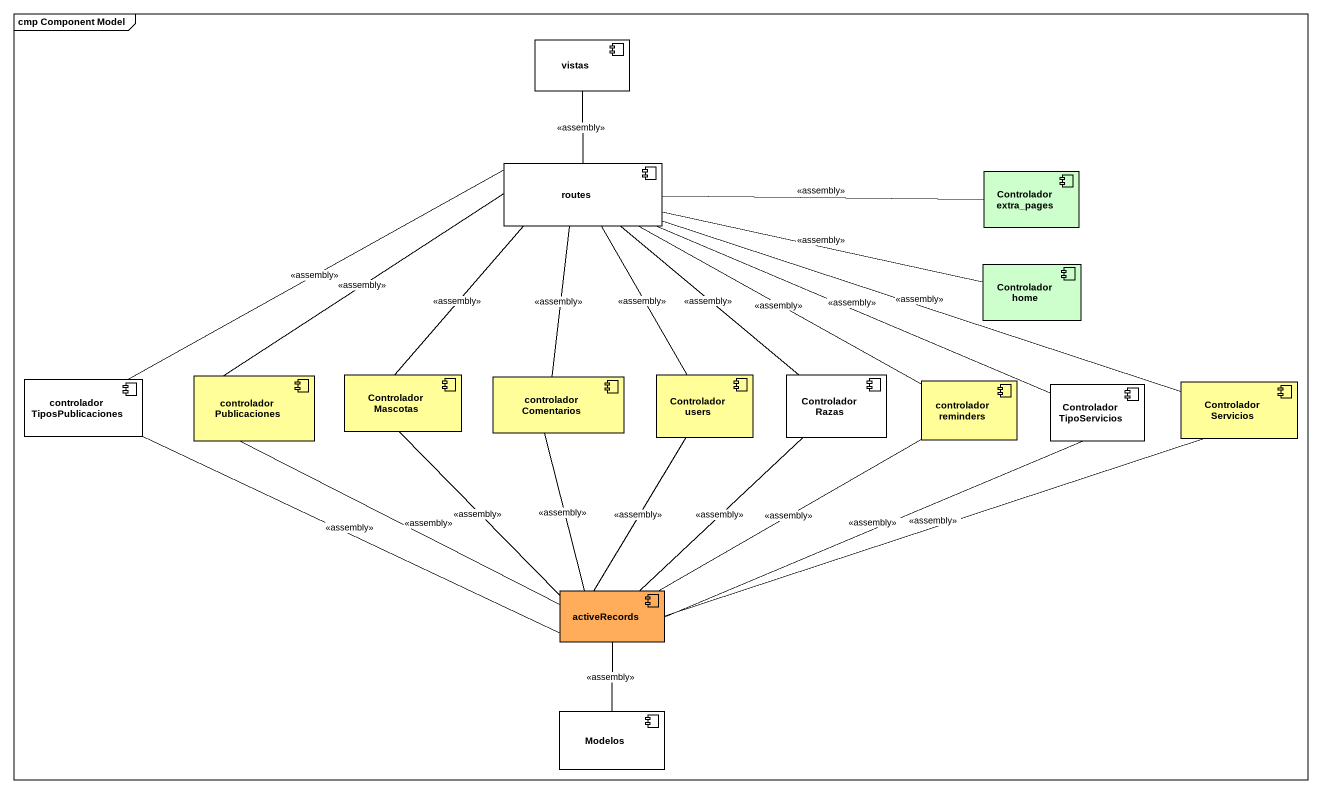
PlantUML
@startuml
mainframe cmp Component Model
component vistas
component routes
component "Controlador extra_pages" as Controlador_extra_pages #CCFFCC
component "Controlador home" as Controlador_home #CCFFCC
component "Controlador Mascotas" as Controlador_Mascotas #FFFE99
component "Controlador users" as Controlador_users #FFFE99
component "Controlador Razas" as Controlador_Razas
component "controlador TiposPublicaciones" as controlador
component "controlador Publicaciones" as controlador_Publicaciones #FFFE99
component "controlador Comentarios" as controlador_Comentarios #FFFE99
component "controlador reminders" as controlador_reminders #FFFE99
component "Controlador TipoServicios" as Controlador_TipoServicios
component "Controlador Servicios" as Controlador_Servicios #FFFE99
component activeRecords #FFAD5B
component Modelos
vistas -- routes : <<assembly>>
routes -right- Controlador_extra_pages : <<assembly>>
routes -right- Controlador_home : <<assembly>>
routes -- Controlador_Mascotas : <<assembly>>
routes -- Controlador_users : <<assembly>>
routes -- Controlador_Razas : <<assembly>>
routes -left- controlador : <<assembly>>
routes -- controlador_Publicaciones : <<assembly>>
routes -- controlador_Comentarios : <<assembly>>
routes -right- controlador_reminders : <<assembly>>
routes -right- Controlador_TipoServicios : <<assembly>>
routes -right- Controlador_Servicios : <<assembly>>
Controlador_Mascotas -- activeRecords : <<assembly>>
Controlador_users -- activeRecords : <<assembly>>
Controlador_Razas -- activeRecords : <<assembly>>
controlador -right- activeRecords : <<assembly>>
controlador_Publicaciones -right- activeRecords : <<assembly>>
controlador_Comentarios -- activeRecords : <<assembly>>
controlador_reminders -left- activeRecords : <<assembly>>
Controlador_TipoServicios -left- activeRecords : <<assembly>>
Controlador_Servicios -left- activeRecords : <<assembly>>
activeRecords -- Modelos : <<assembly>>
@enduml
